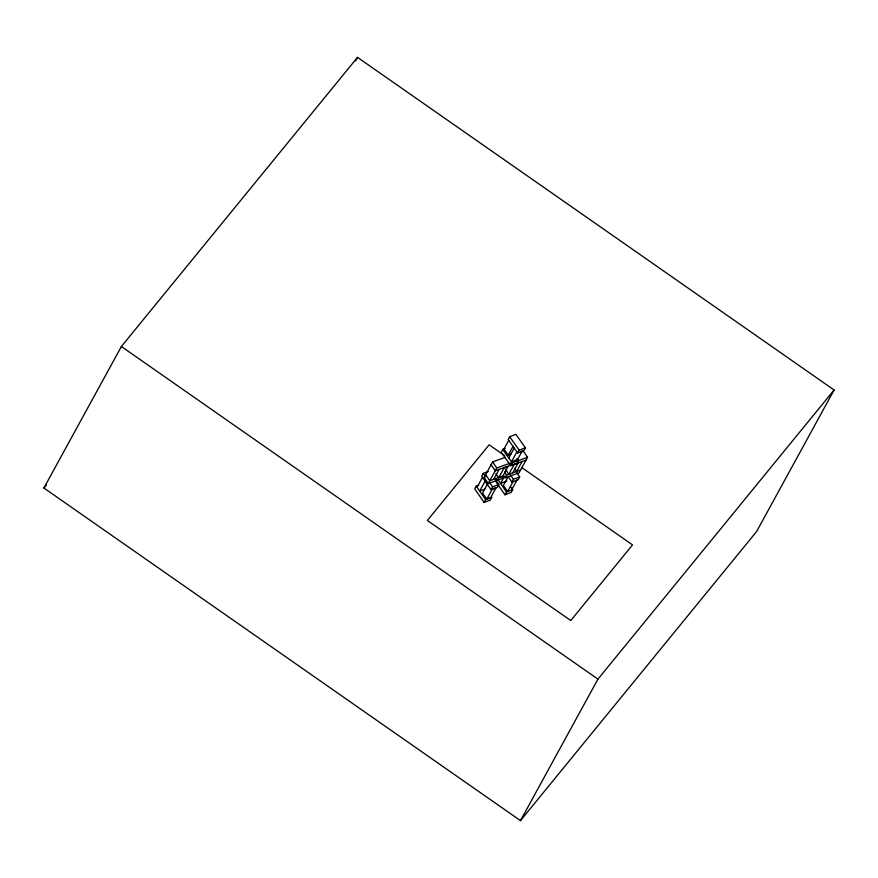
<?xml version="1.0" encoding="UTF-8"?>
<svg xmlns="http://www.w3.org/2000/svg" width="878" height="878" viewBox="0 0 878 878"><rect width="100%" height="100%" fill="white"/><g stroke="black" fill="none" stroke-linecap="round" stroke-linejoin="round"><path stroke-width="1.32" d="M43.9 488.014L121.373 346.503L357.522 57.366L834.1 389.986L756.627 531.497L520.478 820.634L43.9 488.014L46.49 484.832M355.557 60.966L357.522 57.366M478.751 485.183L476.26 486.138L474.735 488.925L484.118 502.435L490.341 500.065L491.867 497.277L485.644 499.648L484.118 502.435M488.201 471.519L483.218 473.418L481.693 476.205L491.076 489.715L497.299 487.345L498.836 484.546L495.708 480.046M477.05 487.268L482.483 477.347M505.344 457.317L492.624 461.894L484.129 477.402L488.256 483.526L502.238 478.488L503.763 475.7L489.781 480.727L485.666 474.614M485.128 481.144L479.695 491.076L484.667 489.178M505.212 448.515L502.743 449.481L501.206 452.28L510.744 465.735L516.923 463.299L518.448 460.5L516.977 458.437M509.701 436.761L508.175 439.56L517.702 453.015L523.881 450.579L525.406 447.78L515.88 434.336L509.701 436.761L519.238 450.216L517.702 453.015M508.757 440.262L503.928 449.086L508.219 455.133L511.106 453.992M487.992 483.141L482.56 493.063L486.785 499.143L490.67 497.661L496.103 487.729L492.218 489.211L486.785 499.143M488.256 483.526L496.739 468.007L510.733 462.98M493.71 479.311L499.154 469.39M508.219 455.133L513.048 446.309M495.576 481.287L496.597 479.432M491.076 489.715L492.613 486.917L498.836 484.546M508.779 458.02L514.223 448.087M498.671 477.841L504.115 467.919L508.044 466.503L502.611 476.425L498.671 477.841L495.927 473.769M510.217 463.902L509.196 465.768L495.214 470.806L491.098 464.681M516.901 451.874L511.468 461.806L517.647 459.37L522.476 450.546M504.159 476.82L500.537 483.438L506.76 481.067M510.744 465.735L512.269 462.936L518.448 460.5M503.687 475.832L505.059 477.873L506.584 475.086L520.577 470.048M514.256 464.33L508.812 474.252L505.388 469.159M508.241 476.6L503.401 485.424L507.627 491.504L513.07 481.583M512.752 472.836L518.185 462.915M522.081 461.532L516.637 471.464L514.585 468.402M496.355 482.417L504.96 494.797L506.496 492.009L512.719 489.639L511.15 487.389M508.022 476.447L511.929 482.077L513.454 479.289L519.677 476.919L516.549 472.408M520.884 452.126L523.42 451.204L527.535 457.328L519.041 472.836L505.059 477.873M511.523 490.023L516.955 480.101M512.719 489.639L511.183 492.426L504.96 494.797M519.677 476.919L518.152 479.706L511.929 482.077M520.478 820.634L597.951 679.122L834.1 389.986M519.238 450.216L525.406 447.78M517.372 460.983L527.535 457.328M512.028 465.153L526.01 460.116M504.828 455.748L489.145 444.806L427.356 520.456L570.755 620.537L632.544 544.887L521.631 467.48M121.373 346.503L597.951 679.122M502.743 449.481L512.269 462.936M510.327 474.779L513.454 479.289M497.892 479.618L506.496 492.009M483.218 473.418L485.567 476.787M489.485 482.417L492.613 486.917M476.26 486.138L485.644 499.648M504.532 472.024L506.584 475.086M492.624 461.894L496.739 468.007"/></g></svg>
